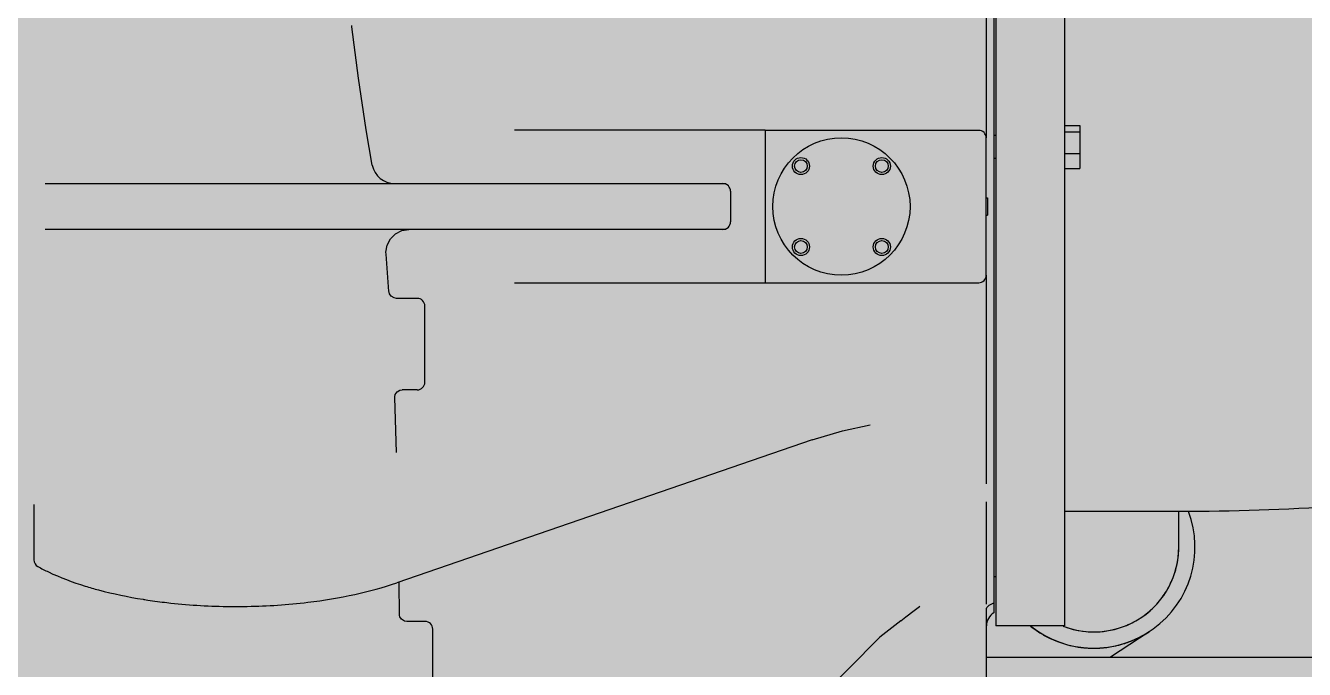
# Model space of a CAD drawing. Extents: x -18489 to 195597, y -1599 to 112111.
# Drawn here: x -16764.7 to -16658.4, y 1550.7 to 1604.2 of the extents above; entities that cross this region are included whole.
import ezdxf

# ---------------------------------------------------------------- set-up
doc = ezdxf.new("R2010")
doc.units = 0
doc.header["$LTSCALE"] = 100
for name, color, linetype in [('188K-SM-03-F10-MECH-EQ-Y2257103$0$0 Xref', 8, 'Continuous'), ('188K-SM-03-F10-MECH-EQ-Y2257103$0$M-EQU-FOUNDATION', 8, 'Continuous'), ('188K-SM-03-F10-MECH-EQ-Y2257103$0$Micron CUP L10 HVAC EQU$0$M-MECH-EQU', 136, 'Continuous'), ('188K-SM-03-F10-MECH-EQ-Y2257103$0$Micron CUP L10 HVAC EQU$0$M-PHASE1 AREA', 252, 'Continuous')]:
    doc.layers.add(name, color=color, linetype=linetype)
pattern_1 = [(50, (4473.52, 709.2), (54.6554, -4.78173), [5.715, -62.865]), (355, (4473.52, 709.2), (-10.57303, 57.31705), [4.572, -50.29218]), (100.45144, (4478.076, 708.8), (44.08237, 52.53533), [4.857, -53.42707]), (46.1842, (4473.52, 724.44), (81.32371, -12.6127), [8.5725, -94.2975]), (96.63556, (4480.3, 723.39), (71.22124, 74.22784), [7.2855, -80.14068]), (351.18415, (4473.52, 724.44), (71.22124, 74.22784), [6.858, -75.43792]), (21, (4481.14, 720.63), (45.48432, -30.67956), [5.715, -62.865]), (326, (4481.14, 720.63), (18.54061, 55.25639), [4.572, -50.292]), (71.45144, (4484.93, 718.07), (64.02493, 24.57683), [4.857, -53.42698]), (37.5, (4473.521, 709.2), (0.926581, 25.366512), [0, -49.6824, 0, -51.054, 0, -50.4825]), (7.5, (4473.52, 709.2), (20.0459, 30.054172), [0, -29.1084, 0, -48.5394, 0, -19.2405]), (327.5, (4456.529, 709.2), (40.677179, -1.718623), [0, -19.05, 0, -59.436, 0, -78.867]), (317.5, (4448.91, 709.2), (44.438754, 7.62795), [0, -24.765, 0, -39.4716, 0, -56.007])]

# ---------------------------------------------------------------- blocks, each defined once
blk = doc.blocks.new('188K-SM-03-F10-MECH-EQ-Y2257103$0$Micron CUP L10 HVAC EQU$0$A$C0c53ceb0')
at = {"layer": '188K-SM-03-F10-MECH-EQ-Y2257103$0$Micron CUP L10 HVAC EQU$0$M-PHASE1 AREA'}
for p, q in [((-5416.77684, 6774.50316), (-5416.77684, 7123.61086)), ((-5408.84555, 7066.29775), (-5408.84555, 6368.5329)), ((-5351.7557, 7066.29775), (-5351.7557, 6368.5329)), ((-5410.4201, 7055.29525), (-5410.4201, 6379.53134)), ((-5944.2476, 6867.27301), (-5944.28644, 6867.96893)), ((-5944.20055, 6866.84677), (-5944.2476, 6867.27301)), ((-5938.68734, 6824.19928), (-5944.20134, 6866.85487)), ((-5932.49564, 6781.21852), (-5938.68734, 6824.19928)), ((-5351.7557, 6784.77392), (-5339.06906, 6784.77392)), ((-5339.06906, 6784.77392), (-5339.06906, 6749.10137)), ((-5927.28524, 6751.81894), (-5932.49564, 6781.21852)), ((-5600.71963, 6780.84647), (-5808.97267, 6780.84647)), ((-5600.71963, 6780.76475), (-5600.71963, 6654.06184)), ((-5423.12016, 6780.76475), (-5600.71963, 6780.76475)), ((-5416.85856, 6660.32344), (-5416.85856, 6774.50316)), ((-5408.84555, 6776.45262), (-5410.4201, 6776.45262)), ((-5351.7557, 6779.44549), (-5339.06906, 6779.44549)), ((-5408.84555, 6757.42267), (-5410.4201, 6757.42267)), ((-5351.7557, 6761.60921), (-5339.06906, 6761.60921)), ((-5351.7557, 6749.10137), (-5339.06906, 6749.10137)), ((-6199.27359, 6736.44325), (-5633.18896, 6736.44325)), ((-5629.40485, 6730.09993), (-5629.40485, 6704.72666)), ((-5416.77684, 6724.55587), (-5415.76191, 6724.55587)), ((-5415.76191, 6724.55583), (-5415.76191, 6710.27076)), ((-5416.77684, 6710.27072), (-5415.76191, 6710.27072)), ((-5633.18893, 6698.38334), (-6199.27349, 6698.38334)), ((-5902.61657, 6697.4932), (-5896.87454, 6698.38014)), ((-5914.91498, 6685.40513), (-5912.16304, 6690.6814)), ((-5912.16304, 6690.6814), (-5907.92126, 6694.84566)), ((-5907.92126, 6694.84566), (-5902.61657, 6697.4932)), ((-5915.90232, 6679.53919), (-5914.91498, 6685.40513)), ((-5915.83361, 6677.72692), (-5915.90232, 6679.53919)), ((-5913.4016, 6646.72481), (-5915.82972, 6677.72803)), ((-5416.77684, 6486.64825), (-5416.77684, 6660.32344)), ((-5913.40171, 6646.72625), (-5913.4019, 6646.72899)), ((-5913.35416, 6646.29801), (-5913.4014, 6646.72051)), ((-5912.8973, 6644.74758), (-5913.35416, 6646.29801)), ((-5808.97267, 6653.98012), (-5600.71963, 6653.98012)), ((-5600.71963, 6654.06184), (-5423.12016, 6654.06184)), ((-5911.54528, 6642.81553), (-5912.8973, 6644.74758)), ((-5909.19877, 6641.37706), (-5911.54528, 6642.81553)), ((-5907.16067, 6641.03821), (-5909.19877, 6641.37706)), ((-5889.89083, 6641.03975), (-5907.16016, 6641.03975)), ((-5883.54751, 6571.26326), (-5883.54751, 6634.69643)), ((-5908.64232, 6559.21606), (-5908.12663, 6561.18565)), ((-5908.12663, 6561.18565), (-5906.65372, 6563.23894)), ((-5906.65372, 6563.23894), (-5904.28683, 6564.61976)), ((-5904.28683, 6564.61976), (-5902.36213, 6564.92004)), ((-5889.89083, 6564.91994), (-5902.36245, 6564.91994)), ((-5908.66258, 6558.46653), (-5908.64232, 6559.21606)), ((-5907.18147, 6512.73139), (-5908.66243, 6558.46388)), ((-5908.66152, 6558.44023), (-5908.66164, 6558.44326)), ((-5561.48831, 6523.45807), (-5536.45708, 6530.83023)), ((-5536.45708, 6530.83023), (-5513.28986, 6535.84066)), ((-5513.28945, 6535.84073), (-5513.29953, 6535.83887)), ((-5561.48941, 6523.45785), (-5906.95111, 6404.42221)), ((-6208.56839, 6469.45029), (-6208.56839, 6423.48053)), ((-5416.77684, 6386.55978), (-5416.77684, 6471.77979)), ((-5254.77712, 6463.68259), (-5351.7557, 6463.68259)), ((-5256.78564, 6434.19274), (-5256.78564, 6463.68259)), ((-5248.14627, 6463.69589), (-5254.77712, 6463.68259)), ((-5904.53953, 6377.2132), (-5905.02776, 6405.08494)), ((-5410.43388, 6409.73941), (-5408.84555, 6409.73941)), ((-5483.79054, 6376.01388), (-5476.86292, 6381.30353)), ((-5476.86292, 6381.30353), (-5472.32106, 6384.75049)), ((-5472.32112, 6384.75047), (-5472.09173, 6384.91402)), ((-5416.7769, 6383.08977), (-5416.77544, 6383.14238)), ((-5416.77684, 6311.21516), (-5416.77684, 6383.12515)), ((-5416.77544, 6383.14238), (-5416.36219, 6383.98813)), ((-5416.36219, 6383.98813), (-5414.42725, 6385.82789)), ((-5414.42725, 6385.82789), (-5413.8409, 6386.22046)), ((-5413.86107, 6386.20802), (-5413.40327, 6386.47353)), ((-5413.40327, 6386.47353), (-5410.4201, 6387.76834)), ((-5904.53007, 6377.13451), (-5904.54004, 6377.21778)), ((-5904.25279, 6376.08459), (-5904.53007, 6377.13451)), ((-5903.00304, 6374.16123), (-5904.25279, 6376.08459)), ((-5900.51006, 6372.62477), (-5903.00304, 6374.16123)), ((-5898.65539, 6372.33546), (-5900.51006, 6372.62477)), ((-5883.37259, 6372.33681), (-5898.65353, 6372.33681)), ((-5487.82405, 6372.90066), (-5505.33659, 6359.29682)), ((-5487.82405, 6372.90066), (-5483.79054, 6376.01388)), ((-5877.02927, 6302.56032), (-5877.02927, 6365.9935)), ((-5506.23769, 6358.49716), (-5791.29784, 6070.11014)), ((-5506.23784, 6358.49702), (-5505.33666, 6359.29676)), ((-5351.7557, 6368.53282), (-5408.84555, 6368.53282)), ((-5281.39277, 6363.78948), (-5313.66891, 6342.65009)), ((-5416.77684, 6342.65009), (-4121.13209, 6342.65009))]:
    blk.add_line(p, q, dxfattribs=at)
for centre, radius in [((-5537.28645, 6717.4133), 57.08986), ((-5570.92697, 6751.05382), 7.12989), ((-5570.92697, 6751.05382), 5.32839), ((-5503.64593, 6751.05382), 7.12989), ((-5503.64593, 6751.05382), 5.32839), ((-5570.92697, 6683.77277), 7.12989), ((-5570.92697, 6683.77277), 5.32839), ((-5503.64593, 6683.77277), 7.12989), ((-5503.64593, 6683.77277), 5.32839)]:
    blk.add_circle(centre, radius, dxfattribs=at)
for centre, radius, start, end in [((-5423.12016, 6774.50316), 6.2616, 0, 90), ((-5908.60956, 6755.4732), 19.02996, 191.07130523, 269.99999272), ((-5635.74817, 6730.09993), 6.34332, 0, 90), ((-5635.74817, 6704.72666), 6.34332, 270, 0), ((-5423.12016, 6660.32344), 6.2616, 270, 0), ((-5889.89083, 6634.69643), 6.34332, 360, 90), ((-5889.89083, 6571.26326), 6.34332, 270, 0), ((-5327.36139, 6434.15369), 84.04896, 231.45713016, 20.5775815), ((-5327.36139, 6434.15369), 70.57575, 248.7628907, 0), ((-6202.22487, 6423.4807), 6.34353, 180.00150957, 241.17503896), ((-6050.31033, 6810.26118), 424.94806, 260.85889677, 261.04004368), ((-6049.55247, 6815.08276), 429.82883, 261.04035308, 261.38552539), ((-5404.09021, 6368.53082), 12.68664, 119.93000415, 180), ((-5883.37259, 6365.9935), 6.34332, 360, 90), ((-5327.65077, 6434.03996), 83.98641, 231.33661504, 233.82976437), ((-5327.60719, 6434.09891), 84.05972, 233.82950208, 234.52925997), ((-5327.59746, 6434.11845), 84.08128, 234.53158801, 241.24754211), ((-5327.58905, 6434.1443), 84.10799, 241.25099112, 241.63136309), ((-5327.55064, 6434.22464), 84.19694, 241.63433711, 261.24000892), ((-5327.33739, 6434.23113), 70.62972, 248.8695991, 249.59933703), ((-5327.362, 6434.16926), 70.56315, 249.60055185, 270.00048994), ((-5327.56642, 6434.32146), 84.30262, 291.09416367, 298.82928079), ((-5327.52384, 6434.22302), 84.19585, 298.83619751, 303.22314305), ((-5327.53083, 6434.31995), 84.29415, 261.23656794, 263.26089795), ((-5327.53821, 6434.28407), 84.25765, 263.26302024, 267.99506436), ((-5327.53561, 6434.36818), 84.3418, 267.99529832, 270.12039383), ((-5327.53561, 6434.32594), 84.29956, 270.12045476, 271.28089915), ((-5327.53543, 6434.25482), 84.22845, 271.28185913, 275.53235012), ((-5327.54764, 6434.36381), 84.33811, 275.53346404, 279.41978337), ((-5327.52597, 6434.22696), 84.19955, 279.42047787, 283.28578451), ((-5327.55419, 6434.33318), 84.30942, 283.28786319, 287.82022417), ((-5327.51083, 6434.19654), 84.16607, 287.82059027, 291.08946635)]:
    blk.add_arc(centre, radius, start, end, dxfattribs=at)
for points, knots in [([(-4494.2561, 6861.9672), (-4494.2788, 6859.75786), (-4494.32644, 6857.54863), (-4494.399, 6855.3395), (-4495.05687, 6835.31239), (-4500.43888, 6795.51425), (-4519.9694, 6739.27347), (-4549.10049, 6688.93104), (-4585.34505, 6645.848), (-4626.3277, 6610.08348), (-4670.40717, 6580.72608), (-4716.89306, 6556.47476), (-4765.77941, 6536.1646), (-4817.31338, 6518.95139), (-4871.70395, 6504.32497), (-4928.99409, 6492.02152), (-5010.32674, 6478.34486), (-5117.01326, 6467.03533), (-5203.89447, 6463.85748), (-5248.14627, 6463.69589)], [-0.0070909638, -0.0070909638, -0.0070909638, -0.0070909638, 0, 0, 0, 0.0642840524, 0.1278026748, 0.1898343356, 0.2498173978, 0.3076101476, 0.3637527791, 0.419333876, 0.4755606662, 0.5334097991, 0.5935183628, 0.6561610746, 0.7213216583, 0.8580339106, 1, 1, 1, 1]), ([(-5327.36139, 6363.60611), (-5322.74909, 6363.60611), (-5313.49916, 6364.51617), (-5300.17782, 6368.55978), (-5287.89596, 6375.12504), (-5277.13258, 6383.96062), (-5268.29959, 6394.726), (-5261.73663, 6407.00912), (-5257.69534, 6420.3309), (-5256.78564, 6429.58064), (-5256.78564, 6434.19274)], [0, 0, 0, 0, 0.1250048469, 0.2500020188, 0.37500258, 0.5000020168, 0.6250026798, 0.7500014707, 0.8750006225, 1, 1, 1, 1]), ([(-6205.29155, 6417.92766), (-6202.43825, 6416.35197), (-6189.81864, 6409.92163), (-6176.48123, 6404.97278), (-6166.07134, 6401.75345)], [0, 0, 0, 0, 0.2302568287, 1, 1, 1, 1]), ([(-6166.07134, 6401.75345), (-6162.32877, 6400.59603), (-6146.45745, 6396.04666), (-6130.25029, 6392.71006), (-6117.82029, 6390.70993)], [0, 0, 0, 0, 0.237315929, 1, 1, 1, 1]), ([(-5980.87446, 6388.25585), (-5967.73552, 6389.83595), (-5942.77178, 6393.91688), (-5918.31935, 6400.50506), (-5906.95111, 6404.42221)], [0, 0, 0, 0, 0.5239416498, 1, 1, 1, 1]), ([(-6113.93444, 6390.10301), (-6108.63602, 6389.30029), (-6086.84513, 6386.4117), (-6064.85781, 6385.04812), (-6048.23957, 6384.80351)], [0, 0, 0, 0, 0.2438190511, 1, 1, 1, 1]), ([(-6048.23957, 6384.80351), (-6042.55203, 6384.71979), (-6020.0574, 6384.76015), (-5997.5599, 6386.24925), (-5980.87446, 6388.25585)], [0, 0, 0, 0, 0.252876259, 1, 1, 1, 1])]:
    blk.add_open_spline(points, degree=3, knots=knots, dxfattribs=at)
blk = doc.blocks.new('188K-SM-03-F10-MECH-EQ-Y2257103$0$Micron CUP L10 HVAC EQU')
at = {"layer": '188K-SM-03-F10-MECH-EQ-Y2257103$0$Micron CUP L10 HVAC EQU$0$M-MECH-EQU'}
blk.add_blockref('188K-SM-03-F10-MECH-EQ-Y2257103$0$Micron CUP L10 HVAC EQU$0$A$C0c53ceb0', (-206166.7, 2082.2), dxfattribs=at)
blk = doc.blocks.new('188K-SM-03-F10-MECH-EQ-Y2257103')
at = {"layer": '188K-SM-03-F10-MECH-EQ-Y2257103$0$M-EQU-FOUNDATION'}
h = blk.add_hatch(dxfattribs=at)
h.set_pattern_fill('AR-CONC', color=256, scale=0.3)
h.set_pattern_definition(pattern_1)
h.paths.add_polyline_path([(-17043.15, 4192.46), (-16393.15, 4192.46), (-16393.15, 1372.46), (-17043.15, 1372.46)], flags=16)
h.paths.add_polyline_path([(-17048.15, 4197.46), (-16388.15, 4197.46), (-16388.15, 1367.46), (-17048.15, 1367.46)])
h = blk.add_hatch(dxfattribs=at)
h.set_pattern_fill('AR-CONC', color=256, scale=0.3)
h.set_pattern_definition(pattern_1)
h.paths.add_polyline_path([(-17033.15, 4182.46), (-16403.15, 4182.46), (-16403.15, 1382.46), (-17033.15, 1382.46)])
at = {"layer": '188K-SM-03-F10-MECH-EQ-Y2257103$0$0 Xref', "xscale": 0.1, "yscale": 0.1, "zscale": 0.1}
blk.add_blockref('188K-SM-03-F10-MECH-EQ-Y2257103$0$Micron CUP L10 HVAC EQU', (4473.52, 709.2), dxfattribs=at)

msp = doc.modelspace()

# ---------------------------------------------------------------- block references
msp.add_blockref('188K-SM-03-F10-MECH-EQ-Y2257103', (0, 0))

doc.saveas('drawing.dxf')
